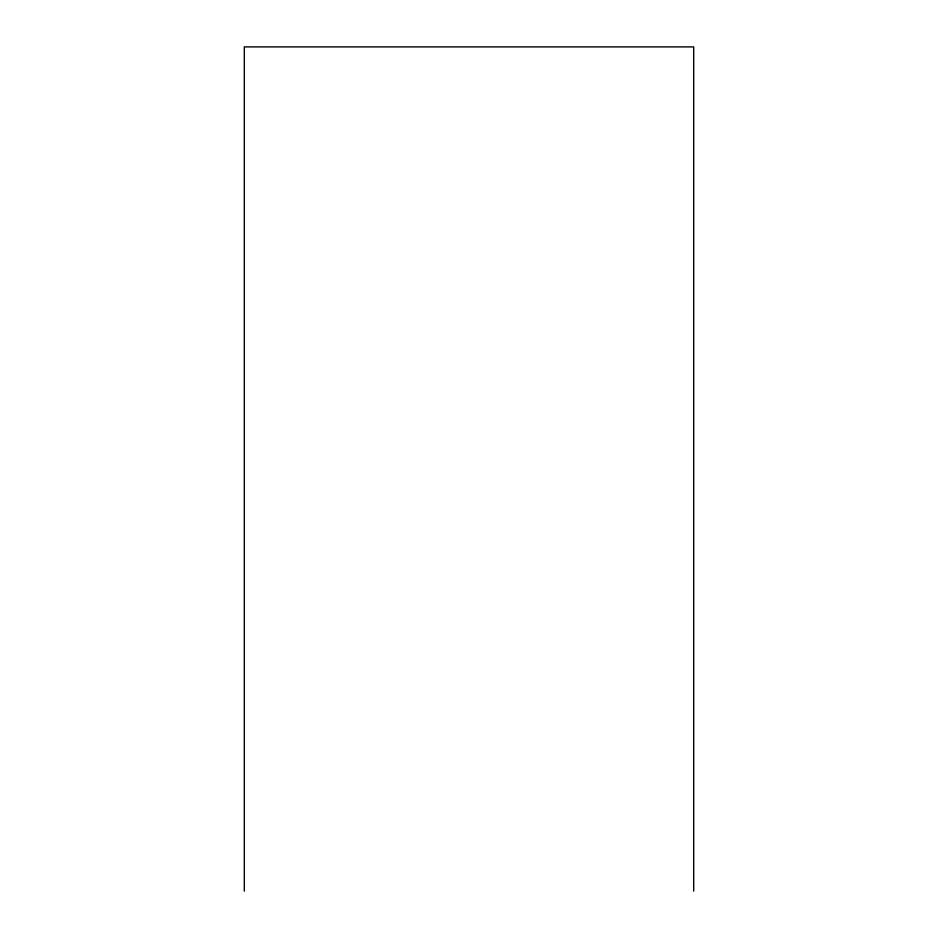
<?xml version="1.0" encoding="UTF-8"?>
<svg xmlns="http://www.w3.org/2000/svg" width="938" height="938" viewBox="0 0 938 938"><rect width="100%" height="100%" fill="white"/><g stroke="black" fill="none" stroke-linecap="round" stroke-linejoin="round"><path stroke-width="1.41" d="M693.686 891.1L693.686 46.9L244.314 46.9L244.314 891.1"/></g></svg>
